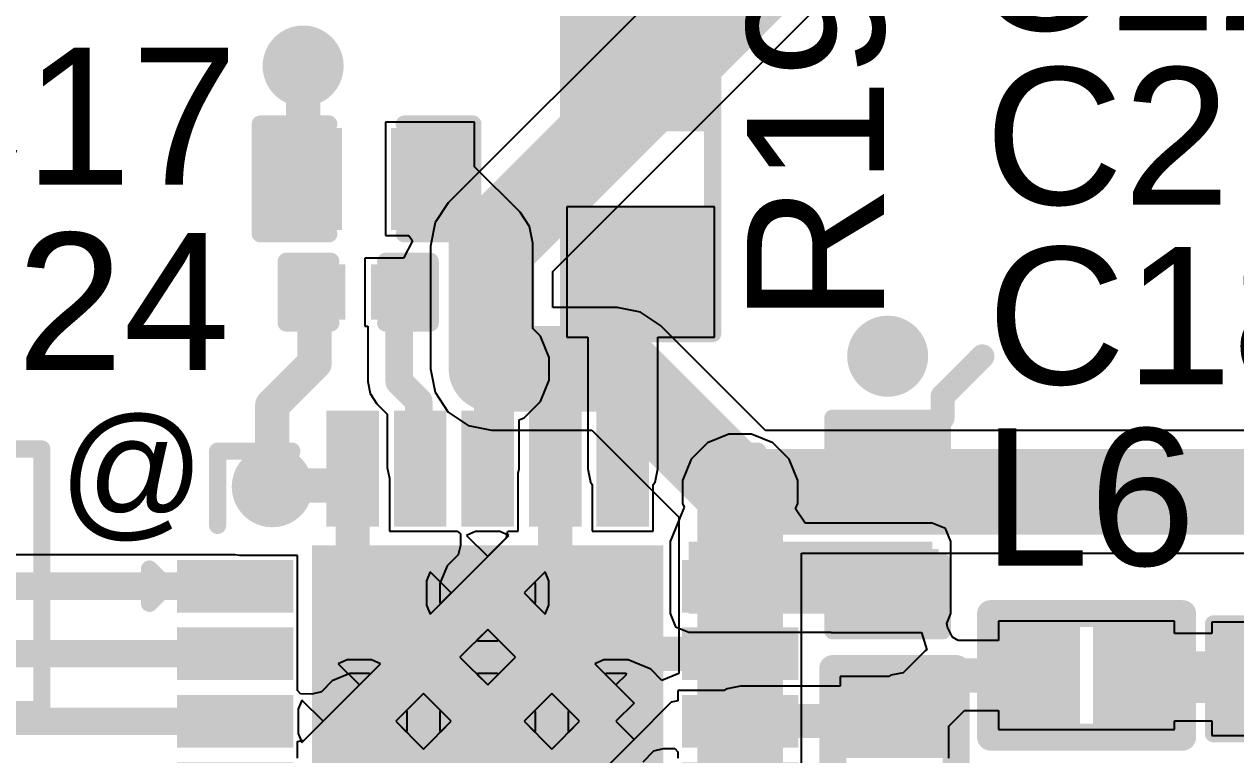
# Model space of a CAD drawing. Header units: millimetres. Extents: x -4.8 to 36.7, y -5.2 to 57.6.
# Drawn here: x 19.31 to 28.28, y 44.8 to 50.21 of the extents above; entities that cross this region are included whole.
import ezdxf

# ---------------------------------------------------------------- set-up
doc = ezdxf.new("R2010")
doc.units = ezdxf.units.MM
for name, color, linetype in [('BottomLayer', 5, 'Continuous'), ('BottomSolder', 6, 'Continuous'), ('PadHoleLayer', 156, 'Continuous'), ('TopLayer', 1, 'Continuous'), ('TopOverlay', 2, 'Continuous'), ('TopPaste', 8, 'Continuous'), ('TopSolder', 216, 'Continuous'), ('ViaHoleLayer', 16, 'Continuous')]:
    doc.layers.add(name, color=color, linetype=linetype)
doc.styles.add('Arial', font='', dxfattribs={"height": 0.2})
doc.styles.get('Arial').set_extended_font_data('Arial')

# ---------------------------------------------------------------- blocks, each defined once
blk = doc.blocks.new('20_QFN__4_4__EP_V___9')
at = {"layer": 'BottomLayer'}
h = blk.add_hatch(color=5, dxfattribs=at)
edge = h.paths.add_edge_path()
edge.add_arc((0, 0.95), 0.2, 0, 360)
h = blk.add_hatch(color=5, dxfattribs=at)
edge = h.paths.add_edge_path()
edge.add_arc((-0.95, 0), 0.2, 0, 360)
h = blk.add_hatch(color=5, dxfattribs=at)
edge = h.paths.add_edge_path()
edge.add_arc((0, 0), 0.2, 0, 360)
h = blk.add_hatch(color=5, dxfattribs=at)
edge = h.paths.add_edge_path()
edge.add_arc((0.95, 0), 0.2, 0, 360)
h = blk.add_hatch(color=5, dxfattribs=at)
edge = h.paths.add_edge_path()
edge.add_arc((0, -0.95), 0.2, 0, 360)
at = {"layer": 'BottomSolder'}
h = blk.add_hatch(color=6, dxfattribs=at)
edge = h.paths.add_edge_path()
edge.add_arc((0, 0.95), 0.3016, 0, 360)
h = blk.add_hatch(color=6, dxfattribs=at)
edge = h.paths.add_edge_path()
edge.add_arc((-0.95, 0), 0.3016, 0, 360)
h = blk.add_hatch(color=6, dxfattribs=at)
edge = h.paths.add_edge_path()
edge.add_arc((0, 0), 0.3016, 0, 360)
h = blk.add_hatch(color=6, dxfattribs=at)
edge = h.paths.add_edge_path()
edge.add_arc((0.95, 0), 0.3016, 0, 360)
h = blk.add_hatch(color=6, dxfattribs=at)
edge = h.paths.add_edge_path()
edge.add_arc((0, -0.95), 0.3016, 0, 360)
at = {"layer": 'PadHoleLayer'}
h = blk.add_hatch(color=156, dxfattribs=at)
edge = h.paths.add_edge_path()
edge.add_arc((0, 0.95), 0.1, 0, 360)
h = blk.add_hatch(color=156, dxfattribs=at)
edge = h.paths.add_edge_path()
edge.add_arc((-0.95, 0), 0.1, 0, 360)
h = blk.add_hatch(color=156, dxfattribs=at)
edge = h.paths.add_edge_path()
edge.add_arc((0, 0), 0.1, 0, 360)
h = blk.add_hatch(color=156, dxfattribs=at)
edge = h.paths.add_edge_path()
edge.add_arc((0.95, 0), 0.1, 0, 360)
h = blk.add_hatch(color=156, dxfattribs=at)
edge = h.paths.add_edge_path()
edge.add_arc((0, -0.95), 0.1, 0, 360)
at = {"layer": 'TopLayer'}
for points in [[(-1.125, 1.51), (-1.125, 2.23), (-0.875, 2.23), (-0.875, 1.51)], [(-0.625, 1.51), (-0.625, 2.23), (-0.375, 2.23), (-0.375, 1.51)], [(-0.125, 1.51), (-0.125, 2.23), (0.125, 2.23), (0.125, 1.51)], [(0.375, 1.51), (0.375, 2.23), (0.625, 2.23), (0.625, 1.51)], [(0.875, 1.51), (0.875, 2.23), (1.125, 2.23), (1.125, 1.51)], [(-1.2, 1.2), (1.2, 1.2), (1.2, -1.2), (-1.2, -1.2)], [(-2.23, 1.125), (-1.51, 1.125), (-1.51, 0.875), (-2.23, 0.875)], [(1.51, 1.125), (2.23, 1.125), (2.23, 0.875), (1.51, 0.875)], [(-2.23, 0.625), (-1.51, 0.625), (-1.51, 0.375), (-2.23, 0.375)], [(1.51, 0.625), (2.23, 0.625), (2.23, 0.375), (1.51, 0.375)], [(-2.23, 0.125), (-1.51, 0.125), (-1.51, -0.125), (-2.23, -0.125)], [(1.51, 0.125), (2.23, 0.125), (2.23, -0.125), (1.51, -0.125)], [(-2.23, -0.375), (-1.51, -0.375), (-1.51, -0.625), (-2.23, -0.625)], [(1.51, -0.375), (2.23, -0.375), (2.23, -0.625), (1.51, -0.625)], [(-2.23, -0.875), (-1.51, -0.875), (-1.51, -1.125), (-2.23, -1.125)], [(1.51, -0.875), (2.23, -0.875), (2.23, -1.125), (1.51, -1.125)], [(-1.125, -2.23), (-1.125, -1.51), (-0.875, -1.51), (-0.875, -2.23)], [(-0.625, -2.23), (-0.625, -1.51), (-0.375, -1.51), (-0.375, -2.23)], [(-0.125, -2.23), (-0.125, -1.51), (0.125, -1.51), (0.125, -2.23)], [(0.375, -2.23), (0.375, -1.51), (0.625, -1.51), (0.625, -2.23)], [(0.875, -2.23), (0.875, -1.51), (1.125, -1.51), (1.125, -2.23)]]:
    blk.add_hatch(color=1, dxfattribs=at).paths.add_polyline_path(points)
at = {"layer": 'TopPaste'}
for points in [[(-1.125, 1.51), (-1.125, 2.23), (-0.875, 2.23), (-0.875, 1.51)], [(-0.625, 1.51), (-0.625, 2.23), (-0.375, 2.23), (-0.375, 1.51)], [(-0.125, 1.51), (-0.125, 2.23), (0.125, 2.23), (0.125, 1.51)], [(0.375, 1.51), (0.375, 2.23), (0.625, 2.23), (0.625, 1.51)], [(0.875, 1.51), (0.875, 2.23), (1.125, 2.23), (1.125, 1.51)], [(-2.23, 1.125), (-1.51, 1.125), (-1.51, 0.875), (-2.23, 0.875)], [(1.51, 1.125), (2.23, 1.125), (2.23, 0.875), (1.51, 0.875)], [(-2.23, 0.625), (-1.51, 0.625), (-1.51, 0.375), (-2.23, 0.375)], [(1.51, 0.625), (2.23, 0.625), (2.23, 0.375), (1.51, 0.375)], [(-2.23, 0.125), (-1.51, 0.125), (-1.51, -0.125), (-2.23, -0.125)], [(1.51, 0.125), (2.23, 0.125), (2.23, -0.125), (1.51, -0.125)], [(-2.23, -0.375), (-1.51, -0.375), (-1.51, -0.625), (-2.23, -0.625)], [(1.51, -0.375), (2.23, -0.375), (2.23, -0.625), (1.51, -0.625)], [(-2.23, -0.875), (-1.51, -0.875), (-1.51, -1.125), (-2.23, -1.125)], [(1.51, -0.875), (2.23, -0.875), (2.23, -1.125), (1.51, -1.125)], [(-1.125, -2.23), (-1.125, -1.51), (-0.875, -1.51), (-0.875, -2.23)], [(-0.625, -2.23), (-0.625, -1.51), (-0.375, -1.51), (-0.375, -2.23)], [(-0.125, -2.23), (-0.125, -1.51), (0.125, -1.51), (0.125, -2.23)], [(0.375, -2.23), (0.375, -1.51), (0.625, -1.51), (0.625, -2.23)], [(0.875, -2.23), (0.875, -1.51), (1.125, -1.51), (1.125, -2.23)]]:
    blk.add_hatch(color=8, dxfattribs=at).paths.add_polyline_path(points)
at = {"layer": 'TopSolder'}
for points in [[(-1.195, 1.44), (-1.195, 2.3), (-0.805, 2.3), (-0.805, 1.44)], [(-0.695, 1.44), (-0.695, 2.3), (-0.305, 2.3), (-0.305, 1.44)], [(-0.195, 1.44), (-0.195, 2.3), (0.195, 2.3), (0.195, 1.44)], [(0.305, 1.44), (0.305, 2.3), (0.695, 2.3), (0.695, 1.44)], [(0.805, 1.44), (0.805, 2.3), (1.195, 2.3), (1.195, 1.44)], [(-1.3016, 1.3016), (1.3016, 1.3016), (1.3016, -1.3016), (-1.3016, -1.3016)], [(-2.3, 1.195), (-1.44, 1.195), (-1.44, 0.805), (-2.3, 0.805)], [(1.44, 1.195), (2.3, 1.195), (2.3, 0.805), (1.44, 0.805)], [(-2.3, 0.695), (-1.44, 0.695), (-1.44, 0.305), (-2.3, 0.305)], [(1.44, 0.695), (2.3, 0.695), (2.3, 0.305), (1.44, 0.305)], [(-2.3, 0.195), (-1.44, 0.195), (-1.44, -0.195), (-2.3, -0.195)], [(1.44, 0.195), (2.3, 0.195), (2.3, -0.195), (1.44, -0.195)], [(-2.3, -0.305), (-1.44, -0.305), (-1.44, -0.695), (-2.3, -0.695)], [(1.44, -0.305), (2.3, -0.305), (2.3, -0.695), (1.44, -0.695)], [(-2.3, -0.805), (-1.44, -0.805), (-1.44, -1.195), (-2.3, -1.195)], [(1.44, -0.805), (2.3, -0.805), (2.3, -1.195), (1.44, -1.195)], [(-1.195, -2.3), (-1.195, -1.44), (-0.805, -1.44), (-0.805, -2.3)], [(-0.695, -2.3), (-0.695, -1.44), (-0.305, -1.44), (-0.305, -2.3)], [(-0.195, -2.3), (-0.195, -1.44), (0.195, -1.44), (0.195, -2.3)], [(0.305, -2.3), (0.305, -1.44), (0.695, -1.44), (0.695, -2.3)], [(0.805, -2.3), (0.805, -1.44), (1.195, -1.44), (1.195, -2.3)]]:
    blk.add_hatch(color=216, dxfattribs=at).paths.add_polyline_path(points)
h = blk.add_hatch(color=216, dxfattribs=at)
edge = h.paths.add_edge_path()
edge.add_arc((0, 0.95), 0.1016, 0, 360)
h = blk.add_hatch(color=216, dxfattribs=at)
edge = h.paths.add_edge_path()
edge.add_arc((-0.95, 0), 0.1016, 0, 360)
h = blk.add_hatch(color=216, dxfattribs=at)
edge = h.paths.add_edge_path()
edge.add_arc((0, 0), 0.1016, 0, 360)
h = blk.add_hatch(color=216, dxfattribs=at)
edge = h.paths.add_edge_path()
edge.add_arc((0.95, 0), 0.1016, 0, 360)
h = blk.add_hatch(color=216, dxfattribs=at)
edge = h.paths.add_edge_path()
edge.add_arc((0, -0.95), 0.1016, 0, 360)
at = {"layer": 'TopOverlay', "const_width": 0.127}
for points in [[(-2, 1.45), (-2, 2)], [(-2, 2), (-1.45, 2)], [(1.45, 2), (2, 2)], [(2, 1.45), (2, 2)], [(-2.505, 1.127), (-2.378, 1)], [(-2.505, 0.873), (-2.505, 1.127)], [(-2.505, 0.873), (-2.378, 1)], [(-2, -2), (-2, -1.45)], [(2, -2), (2, -1.45)], [(-2, -2), (-1.45, -2)], [(1.45, -2), (2, -2)]]:
    blk.add_lwpolyline(points, dxfattribs=at)
at = {"layer": 'TopOverlay', "const_width": 0.0635}
for points in [[(-2.0318, 2, 1), (-1.9683, 2, 1)], [(-2.0318, 2, 1), (-1.9683, 2, 1)], [(-1.4817, 2, 1), (-1.4182, 2, 1)], [(1.4182, 2, 1), (1.4817, 2, 1)], [(1.9683, 2, 1), (2.0318, 2, 1)], [(1.9683, 2, 1), (2.0318, 2, 1)], [(-2.0318, 1.45, 1), (-1.9683, 1.45, 1)], [(1.9683, 1.45, 1), (2.0318, 1.45, 1)], [(-2.5367, 1.127, 1), (-2.4732, 1.127, 1)], [(-2.5367, 1.127, 1), (-2.4732, 1.127, 1)], [(-2.4097, 1, 1), (-2.3462, 1, 1)], [(-2.4097, 1, 1), (-2.3462, 1, 1)], [(-2.5367, 0.873, 1), (-2.4732, 0.873, 1)], [(-2.5367, 0.873, 1), (-2.4732, 0.873, 1)], [(-2.0318, -1.45, 1), (-1.9683, -1.45, 1)], [(1.9683, -1.45, 1), (2.0318, -1.45, 1)], [(-2.0318, -2, 1), (-1.9683, -2, 1)], [(-2.0318, -2, 1), (-1.9683, -2, 1)], [(-1.4817, -2, 1), (-1.4182, -2, 1)], [(1.4182, -2, 1), (1.4817, -2, 1)], [(1.9683, -2, 1), (2.0318, -2, 1)], [(1.9683, -2, 1), (2.0318, -2, 1)]]:
    blk.add_lwpolyline(points, format="xyb", close=True, dxfattribs=at)
blk = doc.blocks.new('R___0603_17')
at = {"layer": 'TopLayer'}
for points in [[(-0.381, 0.4445), (-0.381, -0.4445), (-1.143, -0.4445), (-1.143, 0.4445)], [(1.143, 0.4445), (1.143, -0.4445), (0.381, -0.4445), (0.381, 0.4445)]]:
    blk.add_hatch(color=1, dxfattribs=at).paths.add_polyline_path(points)
at = {"layer": 'TopPaste'}
for points in [[(-0.381, 0.4445), (-0.381, -0.4445), (-1.143, -0.4445), (-1.143, 0.4445)], [(1.143, 0.4445), (1.143, -0.4445), (0.381, -0.4445), (0.381, 0.4445)]]:
    blk.add_hatch(color=8, dxfattribs=at).paths.add_polyline_path(points)
at = {"layer": 'TopSolder'}
for points in [[(-0.2794, 0.5461), (-0.2794, -0.5461), (-1.2446, -0.5461), (-1.2446, 0.5461)], [(1.2446, 0.5461), (1.2446, -0.5461), (0.2794, -0.5461), (0.2794, 0.5461)]]:
    blk.add_hatch(color=216, dxfattribs=at).paths.add_polyline_path(points)
at = {"layer": 'TopOverlay', "const_width": 0.127}
for points in [[(-1.2192, -0.5334), (-1.2192, 0.5334)], [(1.2192, 0.5334), (-1.2192, 0.5334)], [(1.2192, -0.5334), (1.2192, 0.5334)], [(1.2192, -0.5334), (-1.2192, -0.5334)]]:
    blk.add_lwpolyline(points, dxfattribs=at)
at = {"layer": 'TopOverlay', "const_width": 0.0635}
for points in [[(-1.25095, 0.5334, 1), (-1.18745, 0.5334, 1)], [(-1.25095, 0.5334, 1), (-1.18745, 0.5334, 1)], [(1.18745, 0.5334, 1), (1.25095, 0.5334, 1)], [(1.18745, 0.5334, 1), (1.25095, 0.5334, 1)], [(-1.25095, -0.5334, 1), (-1.18745, -0.5334, 1)], [(-1.25095, -0.5334, 1), (-1.18745, -0.5334, 1)], [(1.18745, -0.5334, 1), (1.25095, -0.5334, 1)], [(1.18745, -0.5334, 1), (1.25095, -0.5334, 1)]]:
    blk.add_lwpolyline(points, format="xyb", close=True, dxfattribs=at)
blk = doc.blocks.new('IND_0402_24')
at = {"layer": 'TopLayer'}
for points in [[(-0.55, 0.3), (-0.15, 0.3), (-0.15, -0.3), (-0.55, -0.3)], [(0.15, 0.3), (0.55, 0.3), (0.55, -0.3), (0.15, -0.3)]]:
    blk.add_hatch(color=1, dxfattribs=at).paths.add_polyline_path(points)
at = {"layer": 'TopPaste'}
for points in [[(-0.55, 0.3), (-0.15, 0.3), (-0.15, -0.3), (-0.55, -0.3)], [(0.15, 0.3), (0.55, 0.3), (0.55, -0.3), (0.15, -0.3)]]:
    blk.add_hatch(color=8, dxfattribs=at).paths.add_polyline_path(points)
at = {"layer": 'TopSolder'}
for points in [[(-0.6516, 0.4016), (-0.0484, 0.4016), (-0.0484, -0.4016), (-0.6516, -0.4016)], [(0.0484, 0.4016), (0.6516, 0.4016), (0.6516, -0.4016), (0.0484, -0.4016)]]:
    blk.add_hatch(color=216, dxfattribs=at).paths.add_polyline_path(points)
at = {"layer": 'TopOverlay', "const_width": 0.2}
for points in [[(-0.7112, 0.4572), (-0.3048, 0.4572)], [(-0.7112, -0.4572), (-0.7112, 0.4572)], [(-0.3048, 0.4572), (0.7112, 0.4572)], [(0.7112, -0.4572), (0.7112, 0.4572)], [(-0.7112, -0.4572), (-0.3048, -0.4572)], [(-0.3048, -0.4572), (0.7112, -0.4572)]]:
    blk.add_lwpolyline(points, dxfattribs=at)
at = {"layer": 'TopOverlay', "const_width": 0.1}
for points in [[(-0.7612, 0.4572, 1), (-0.6612, 0.4572, 1)], [(-0.7612, 0.4572, 1), (-0.6612, 0.4572, 1)], [(-0.3548, 0.4572, 1), (-0.2548, 0.4572, 1)], [(-0.3548, 0.4572, 1), (-0.2548, 0.4572, 1)], [(0.6612, 0.4572, 1), (0.7612, 0.4572, 1)], [(0.6612, 0.4572, 1), (0.7612, 0.4572, 1)], [(-0.7612, -0.4572, 1), (-0.6612, -0.4572, 1)], [(-0.7612, -0.4572, 1), (-0.6612, -0.4572, 1)], [(-0.3548, -0.4572, 1), (-0.2548, -0.4572, 1)], [(-0.3548, -0.4572, 1), (-0.2548, -0.4572, 1)], [(0.6612, -0.4572, 1), (0.7612, -0.4572, 1)], [(0.6612, -0.4572, 1), (0.7612, -0.4572, 1)]]:
    blk.add_lwpolyline(points, format="xyb", close=True, dxfattribs=at)
blk = doc.blocks.new('IND_0402_25')
at = {"layer": 'TopLayer'}
for points in [[(-0.55, 0.3), (-0.15, 0.3), (-0.15, -0.3), (-0.55, -0.3)], [(0.15, 0.3), (0.55, 0.3), (0.55, -0.3), (0.15, -0.3)]]:
    blk.add_hatch(color=1, dxfattribs=at).paths.add_polyline_path(points)
at = {"layer": 'TopPaste'}
for points in [[(-0.55, 0.3), (-0.15, 0.3), (-0.15, -0.3), (-0.55, -0.3)], [(0.15, 0.3), (0.55, 0.3), (0.55, -0.3), (0.15, -0.3)]]:
    blk.add_hatch(color=8, dxfattribs=at).paths.add_polyline_path(points)
at = {"layer": 'TopSolder'}
for points in [[(-0.6516, 0.4016), (-0.0484, 0.4016), (-0.0484, -0.4016), (-0.6516, -0.4016)], [(0.0484, 0.4016), (0.6516, 0.4016), (0.6516, -0.4016), (0.0484, -0.4016)]]:
    blk.add_hatch(color=216, dxfattribs=at).paths.add_polyline_path(points)
at = {"layer": 'TopOverlay', "const_width": 0.2}
for points in [[(-0.3048, 0.4572), (-0.7112, 0.4572)], [(-0.7112, -0.4572), (-0.7112, 0.4572)], [(0.7112, 0.4572), (-0.3048, 0.4572)], [(0.7112, -0.4572), (0.7112, 0.4572)], [(-0.3048, -0.4572), (-0.7112, -0.4572)], [(0.7112, -0.4572), (-0.3048, -0.4572)]]:
    blk.add_lwpolyline(points, dxfattribs=at)
at = {"layer": 'TopOverlay', "const_width": 0.1}
for points in [[(-0.7612, 0.4572, 1), (-0.6612, 0.4572, 1)], [(-0.7612, 0.4572, 1), (-0.6612, 0.4572, 1)], [(-0.3548, 0.4572, 1), (-0.2548, 0.4572, 1)], [(-0.3548, 0.4572, 1), (-0.2548, 0.4572, 1)], [(0.6612, 0.4572, 1), (0.7612, 0.4572, 1)], [(0.6612, 0.4572, 1), (0.7612, 0.4572, 1)], [(-0.7612, -0.4572, 1), (-0.6612, -0.4572, 1)], [(-0.7612, -0.4572, 1), (-0.6612, -0.4572, 1)], [(-0.3548, -0.4572, 1), (-0.2548, -0.4572, 1)], [(-0.3548, -0.4572, 1), (-0.2548, -0.4572, 1)], [(0.6612, -0.4572, 1), (0.7612, -0.4572, 1)], [(0.6612, -0.4572, 1), (0.7612, -0.4572, 1)]]:
    blk.add_lwpolyline(points, format="xyb", close=True, dxfattribs=at)
blk = doc.blocks.new('CAP_0201_34')
at = {"layer": 'TopLayer'}
for points in [[(-0.45, 0.15), (-0.15, 0.15), (-0.15, -0.15), (-0.45, -0.15)], [(0.15, 0.15), (0.45, 0.15), (0.45, -0.15), (0.15, -0.15)]]:
    blk.add_hatch(color=1, dxfattribs=at).paths.add_polyline_path(points)
at = {"layer": 'TopPaste'}
for points in [[(-0.45, 0.15), (-0.15, 0.15), (-0.15, -0.15), (-0.45, -0.15)], [(0.15, 0.15), (0.45, 0.15), (0.45, -0.15), (0.15, -0.15)]]:
    blk.add_hatch(color=8, dxfattribs=at).paths.add_polyline_path(points)
at = {"layer": 'TopSolder'}
for points in [[(-0.505, 0.205), (-0.095, 0.205), (-0.095, -0.205), (-0.505, -0.205)], [(0.095, 0.205), (0.505, 0.205), (0.505, -0.205), (0.095, -0.205)]]:
    blk.add_hatch(color=216, dxfattribs=at).paths.add_polyline_path(points)
at = {"layer": 'TopOverlay', "const_width": 0.127}
for points in [[(-0.5334, -0.2286), (-0.5334, 0.2286)], [(-0.5334, 0.2286), (-0.2032, 0.2286)], [(0.2032, 0.2286), (0.5334, 0.2286)], [(0.5334, -0.2286), (0.5334, 0.2286)], [(-0.5334, -0.2286), (-0.2032, -0.2286)], [(0.2032, -0.2286), (0.5334, -0.2286)]]:
    blk.add_lwpolyline(points, dxfattribs=at)
at = {"layer": 'TopOverlay', "const_width": 0.0635}
for points in [[(-0.5651, 0.2286, 1), (-0.5016, 0.2286, 1)], [(-0.5651, 0.2286, 1), (-0.5016, 0.2286, 1)], [(-0.2349, 0.2286, 1), (-0.1714, 0.2286, 1)], [(0.1714, 0.2286, 1), (0.2349, 0.2286, 1)], [(0.5016, 0.2286, 1), (0.5651, 0.2286, 1)], [(0.5016, 0.2286, 1), (0.5651, 0.2286, 1)], [(-0.5651, -0.2286, 1), (-0.5016, -0.2286, 1)], [(-0.5651, -0.2286, 1), (-0.5016, -0.2286, 1)], [(-0.2349, -0.2286, 1), (-0.1714, -0.2286, 1)], [(0.1714, -0.2286, 1), (0.2349, -0.2286, 1)], [(0.5016, -0.2286, 1), (0.5651, -0.2286, 1)], [(0.5016, -0.2286, 1), (0.5651, -0.2286, 1)]]:
    blk.add_lwpolyline(points, format="xyb", close=True, dxfattribs=at)
blk = doc.blocks.new('C___0402_37')
at = {"layer": 'TopLayer'}
for points in [[(-0.6985, -0.3175), (-0.6985, 0.3175), (-0.2413, 0.3175), (-0.2413, -0.3175)], [(0.2413, -0.3175), (0.2413, 0.3175), (0.6985, 0.3175), (0.6985, -0.3175)]]:
    blk.add_hatch(color=1, dxfattribs=at).paths.add_polyline_path(points)
at = {"layer": 'TopPaste'}
for points in [[(-0.6985, -0.3175), (-0.6985, 0.3175), (-0.2413, 0.3175), (-0.2413, -0.3175)], [(0.2413, -0.3175), (0.2413, 0.3175), (0.6985, 0.3175), (0.6985, -0.3175)]]:
    blk.add_hatch(color=8, dxfattribs=at).paths.add_polyline_path(points)
at = {"layer": 'TopSolder'}
for points in [[(-0.7585, -0.3775), (-0.7585, 0.3775), (-0.1813, 0.3775), (-0.1813, -0.3775)], [(0.1813, -0.3775), (0.1813, 0.3775), (0.7585, 0.3775), (0.7585, -0.3775)]]:
    blk.add_hatch(color=216, dxfattribs=at).paths.add_polyline_path(points)
at = {"layer": 'TopOverlay', "const_width": 0.127}
for points in [[(-0.7874, -0.4064), (-0.7874, 0.4064)], [(-0.7874, 0.4064), (-0.2794, 0.4064)], [(0.2794, 0.4064), (0.7874, 0.4064)], [(0.7874, -0.4064), (0.7874, 0.4064)], [(-0.7874, -0.4064), (-0.2794, -0.4064)], [(0.2794, -0.4064), (0.7874, -0.4064)]]:
    blk.add_lwpolyline(points, dxfattribs=at)
at = {"layer": 'TopOverlay', "const_width": 0.0635}
for points in [[(-0.8191, 0.4064, 1), (-0.7556, 0.4064, 1)], [(-0.8191, 0.4064, 1), (-0.7556, 0.4064, 1)], [(-0.3111, 0.4064, 1), (-0.2477, 0.4064, 1)], [(0.2477, 0.4064, 1), (0.3111, 0.4064, 1)], [(0.7556, 0.4064, 1), (0.8191, 0.4064, 1)], [(0.7556, 0.4064, 1), (0.8191, 0.4064, 1)], [(-0.8191, -0.4064, 1), (-0.7556, -0.4064, 1)], [(-0.8191, -0.4064, 1), (-0.7556, -0.4064, 1)], [(-0.3111, -0.4064, 1), (-0.2477, -0.4064, 1)], [(0.2477, -0.4064, 1), (0.3111, -0.4064, 1)], [(0.7556, -0.4064, 1), (0.8191, -0.4064, 1)], [(0.7556, -0.4064, 1), (0.8191, -0.4064, 1)]]:
    blk.add_lwpolyline(points, format="xyb", close=True, dxfattribs=at)
blk = doc.blocks.new('C___0402_40')
at = {"layer": 'TopLayer'}
for points in [[(-0.6985, -0.3175), (-0.6985, 0.3175), (-0.2413, 0.3175), (-0.2413, -0.3175)], [(0.2413, -0.3175), (0.2413, 0.3175), (0.6985, 0.3175), (0.6985, -0.3175)]]:
    blk.add_hatch(color=1, dxfattribs=at).paths.add_polyline_path(points)
at = {"layer": 'TopPaste'}
for points in [[(-0.6985, -0.3175), (-0.6985, 0.3175), (-0.2413, 0.3175), (-0.2413, -0.3175)], [(0.2413, -0.3175), (0.2413, 0.3175), (0.6985, 0.3175), (0.6985, -0.3175)]]:
    blk.add_hatch(color=8, dxfattribs=at).paths.add_polyline_path(points)
at = {"layer": 'TopSolder'}
for points in [[(-0.7585, -0.3775), (-0.7585, 0.3775), (-0.1813, 0.3775), (-0.1813, -0.3775)], [(0.1813, -0.3775), (0.1813, 0.3775), (0.7585, 0.3775), (0.7585, -0.3775)]]:
    blk.add_hatch(color=216, dxfattribs=at).paths.add_polyline_path(points)
at = {"layer": 'TopOverlay', "const_width": 0.127}
for points in [[(-0.7874, -0.4064), (-0.7874, 0.4064)], [(-0.2794, 0.4064), (-0.7874, 0.4064)], [(0.7874, 0.4064), (0.2794, 0.4064)], [(0.7874, -0.4064), (0.7874, 0.4064)], [(-0.2794, -0.4064), (-0.7874, -0.4064)], [(0.7874, -0.4064), (0.2794, -0.4064)]]:
    blk.add_lwpolyline(points, dxfattribs=at)
at = {"layer": 'TopOverlay', "const_width": 0.0635}
for points in [[(-0.8191, 0.4064, 1), (-0.7556, 0.4064, 1)], [(-0.8191, 0.4064, 1), (-0.7556, 0.4064, 1)], [(-0.3111, 0.4064, 1), (-0.2477, 0.4064, 1)], [(0.2477, 0.4064, 1), (0.3111, 0.4064, 1)], [(0.7556, 0.4064, 1), (0.8191, 0.4064, 1)], [(0.7556, 0.4064, 1), (0.8191, 0.4064, 1)], [(-0.8191, -0.4064, 1), (-0.7556, -0.4064, 1)], [(-0.8191, -0.4064, 1), (-0.7556, -0.4064, 1)], [(-0.3111, -0.4064, 1), (-0.2477, -0.4064, 1)], [(0.2477, -0.4064, 1), (0.3111, -0.4064, 1)], [(0.7556, -0.4064, 1), (0.8191, -0.4064, 1)], [(0.7556, -0.4064, 1), (0.8191, -0.4064, 1)]]:
    blk.add_lwpolyline(points, format="xyb", close=True, dxfattribs=at)
blk = doc.blocks.new('C___0402_41')
at = {"layer": 'TopLayer'}
for points in [[(-0.6985, -0.3175), (-0.6985, 0.3175), (-0.2413, 0.3175), (-0.2413, -0.3175)], [(0.2413, -0.3175), (0.2413, 0.3175), (0.6985, 0.3175), (0.6985, -0.3175)]]:
    blk.add_hatch(color=1, dxfattribs=at).paths.add_polyline_path(points)
at = {"layer": 'TopPaste'}
for points in [[(-0.6985, -0.3175), (-0.6985, 0.3175), (-0.2413, 0.3175), (-0.2413, -0.3175)], [(0.2413, -0.3175), (0.2413, 0.3175), (0.6985, 0.3175), (0.6985, -0.3175)]]:
    blk.add_hatch(color=8, dxfattribs=at).paths.add_polyline_path(points)
at = {"layer": 'TopSolder'}
for points in [[(-0.7585, -0.3775), (-0.7585, 0.3775), (-0.1813, 0.3775), (-0.1813, -0.3775)], [(0.1813, -0.3775), (0.1813, 0.3775), (0.7585, 0.3775), (0.7585, -0.3775)]]:
    blk.add_hatch(color=216, dxfattribs=at).paths.add_polyline_path(points)
at = {"layer": 'TopOverlay', "const_width": 0.127}
for points in [[(-0.7874, -0.4064), (-0.7874, 0.4064)], [(-0.7874, 0.4064), (-0.2794, 0.4064)], [(0.2794, 0.4064), (0.7874, 0.4064)], [(0.7874, -0.4064), (0.7874, 0.4064)], [(-0.7874, -0.4064), (-0.2794, -0.4064)], [(0.2794, -0.4064), (0.7874, -0.4064)]]:
    blk.add_lwpolyline(points, dxfattribs=at)
at = {"layer": 'TopOverlay', "const_width": 0.0635}
for points in [[(-0.8191, 0.4064, 1), (-0.7556, 0.4064, 1)], [(-0.8191, 0.4064, 1), (-0.7556, 0.4064, 1)], [(-0.3111, 0.4064, 1), (-0.2477, 0.4064, 1)], [(0.2477, 0.4064, 1), (0.3111, 0.4064, 1)], [(0.7556, 0.4064, 1), (0.8191, 0.4064, 1)], [(0.7556, 0.4064, 1), (0.8191, 0.4064, 1)], [(-0.8191, -0.4064, 1), (-0.7556, -0.4064, 1)], [(-0.8191, -0.4064, 1), (-0.7556, -0.4064, 1)], [(-0.3111, -0.4064, 1), (-0.2477, -0.4064, 1)], [(0.2477, -0.4064, 1), (0.3111, -0.4064, 1)], [(0.7556, -0.4064, 1), (0.8191, -0.4064, 1)], [(0.7556, -0.4064, 1), (0.8191, -0.4064, 1)]]:
    blk.add_lwpolyline(points, format="xyb", close=True, dxfattribs=at)

msp = doc.modelspace()

# ---------------------------------------------------------------- hatches: boundary and pattern name
at = {"layer": 'BottomLayer'}
h = msp.add_hatch(color=5, dxfattribs=at)
edge = h.paths.add_edge_path()
edge.add_arc((21.3759, 49.9016), 0.3, 0, 360)
h = msp.add_hatch(color=5, dxfattribs=at)
edge = h.paths.add_edge_path()
edge.add_arc((25.7048, 47.7532), 0.3, 0, 360)
h = msp.add_hatch(color=5, dxfattribs=at)
edge = h.paths.add_edge_path()
edge.add_arc((22.7712, 47.6596), 0.3, 0, 360)
h = msp.add_hatch(color=5, dxfattribs=at)
edge = h.paths.add_edge_path()
edge.add_arc((21.1473, 46.7868), 0.3, 0, 360)
h = msp.add_hatch(color=5, dxfattribs=at)
edge = h.paths.add_edge_path()
edge.add_arc((24.6126, 46.7487), 0.3, 0, 360)
at = {"layer": 'TopLayer'}
h = msp.add_hatch(color=1, dxfattribs=at)
edge = h.paths.add_edge_path()
edge.add_arc((21.3759, 49.9016), 0.3, 0, 360)
h = msp.add_hatch(color=1, dxfattribs=at)
edge = h.paths.add_edge_path()
edge.add_arc((25.7048, 47.7532), 0.3, 0, 360)
h = msp.add_hatch(color=1, dxfattribs=at)
edge = h.paths.add_edge_path()
edge.add_arc((22.7712, 47.6596), 0.3, 0, 360)
h = msp.add_hatch(color=1, dxfattribs=at)
edge = h.paths.add_edge_path()
edge.add_arc((21.1473, 46.7868), 0.3, 0, 360)
h = msp.add_hatch(color=1, dxfattribs=at)
edge = h.paths.add_edge_path()
edge.add_arc((24.6126, 46.7487), 0.3, 0, 360)
msp.add_hatch(color=1, dxfattribs=at).paths.add_polyline_path([(24.2316, 45.847), (26.035, 45.847), (26.035, 46.3804), (24.2316, 46.3804)])
at = {"layer": 'ViaHoleLayer'}
h = msp.add_hatch(color=16, dxfattribs=at)
edge = h.paths.add_edge_path()
edge.add_arc((21.3759, 49.9016), 0.15, 0, 360)
h = msp.add_hatch(color=16, dxfattribs=at)
edge = h.paths.add_edge_path()
edge.add_arc((25.7048, 47.7532), 0.15, 0, 360)
h = msp.add_hatch(color=16, dxfattribs=at)
edge = h.paths.add_edge_path()
edge.add_arc((22.7712, 47.6596), 0.15, 0, 360)
h = msp.add_hatch(color=16, dxfattribs=at)
edge = h.paths.add_edge_path()
edge.add_arc((21.1473, 46.7868), 0.15, 0, 360)
h = msp.add_hatch(color=16, dxfattribs=at)
edge = h.paths.add_edge_path()
edge.add_arc((24.6126, 46.7487), 0.15, 0, 360)

# ---------------------------------------------------------------- linework, layer by layer
at = {"layer": 'BottomLayer'}
for p, q in [((24.6034, 51.0419), (22.4507, 48.8893)), ((23.2244, 48.3811), (25.3771, 50.5337)), ((22.4507, 48.8893), (22.3525, 48.7422)), ((22.3525, 48.7422), (22.318, 48.5688)), ((22.318, 48.5688), (22.318, 47.6596)), ((23.2244, 48.1128), (23.2244, 48.3811)), ((23.7017, 48.1128), (23.2244, 48.1128)), ((23.8752, 48.0783), (23.7017, 48.1128)), ((24.0222, 47.98), (23.8752, 48.0783)), ((24.8003, 47.2019), (24.0222, 47.98)), ((22.318, 47.6596), (22.3525, 47.4861)), ((22.3525, 47.4861), (22.4507, 47.3391)), ((22.4507, 47.3391), (22.5978, 47.2408)), ((22.5978, 47.2408), (22.7712, 47.2063)), ((22.7712, 47.2063), (23.514, 47.2063)), ((23.514, 47.2063), (24.1594, 46.561)), ((28.6624, 47.2019), (24.8003, 47.2019)), ((24.1594, 46.561), (24.1594, 45.4051)), ((22.6523, 46.4542), (22.5856, 46.4266)), ((22.5856, 46.4266), (22.7426, 46.2696)), ((22.8329, 46.4542), (22.6523, 46.4542)), ((22.7426, 46.2696), (22.8996, 46.4266)), ((22.8996, 46.4266), (22.8329, 46.4542)), ((25.0658, 43.4102), (25.0658, 46.2955)), ((25.0658, 46.2955), (28.4747, 46.2955)), ((22.3162, 46.1572), (22.2886, 46.0905)), ((22.4732, 46.0002), (22.3162, 46.1572)), ((23.169, 46.1572), (23.012, 46.0002)), ((23.1966, 46.0905), (23.169, 46.1572)), ((22.2886, 46.0905), (22.2886, 45.9099)), ((23.1966, 45.9099), (23.1966, 46.0905)), ((22.3162, 45.8432), (22.4732, 46.0002)), ((23.012, 46.0002), (23.169, 45.8432)), ((22.2886, 45.9099), (22.3162, 45.8432)), ((23.169, 45.8432), (23.1966, 45.9099)), ((22.7426, 45.7308), (22.5371, 45.5252)), ((22.9481, 45.5252), (22.7426, 45.7308)), ((21.7023, 45.5042), (21.6356, 45.4766)), ((21.8829, 45.5042), (21.7023, 45.5042)), ((21.9496, 45.4766), (21.8829, 45.5042)), ((22.5371, 45.5252), (22.5371, 45.5252)), ((22.5371, 45.5252), (22.7426, 45.3196)), ((22.7426, 45.3196), (22.9481, 45.5252)), ((22.9481, 45.5252), (22.9481, 45.5252)), ((23.6023, 45.5042), (23.5356, 45.4766)), ((23.7829, 45.5042), (23.6023, 45.5042)), ((23.9498, 45.4351), (23.7829, 45.5042)), ((21.6356, 45.4766), (21.7926, 45.3196)), ((21.7926, 45.3196), (21.9496, 45.4766)), ((23.5356, 45.4766), (23.8273, 45.1849)), ((24.0324, 45.3525), (23.9498, 45.4351)), ((24.1594, 45.4051), (24.0324, 45.3525)), ((22.2676, 45.2557), (22.062, 45.0502)), ((22.4732, 45.0502), (22.2676, 45.2557)), ((22.2676, 45.2557), (22.2676, 45.2557)), ((23.2176, 45.2557), (23.012, 45.0502)), ((23.4232, 45.0502), (23.2176, 45.2557)), ((23.2176, 45.2557), (23.2176, 45.2557)), ((21.3662, 45.2072), (21.3386, 45.1405)), ((21.3386, 45.1405), (21.3386, 44.9599)), ((21.5232, 45.0502), (21.3662, 45.2072)), ((23.8273, 45.1849), (23.6926, 45.0502)), ((21.3662, 44.8932), (21.5232, 45.0502)), ((22.062, 45.0502), (22.2676, 44.8447)), ((22.2676, 44.8447), (22.4732, 45.0502)), ((23.012, 45.0502), (23.2176, 44.8446)), ((23.2176, 44.8446), (23.4232, 45.0502)), ((23.6926, 45.0502), (23.8273, 44.9155)), ((21.3386, 44.9599), (21.3662, 44.8932)), ((23.8273, 44.9155), (23.5356, 44.6238)), ((22.2676, 44.8447), (22.2676, 44.8447)), ((23.2176, 44.8446), (23.2176, 44.8446))]:
    msp.add_line(p, q, dxfattribs=at)
at = {"layer": 'BottomLayer', "const_width": 0.635}
for points in [[(22.7712, 48.5688), (25.0566, 50.8542)], [(22.7712, 47.6596), (22.7712, 48.5688)], [(22.7712, 47.6596), (23.7017, 47.6596)], [(23.7017, 47.6596), (24.6126, 46.7487)], [(24.6126, 43.4102), (24.6126, 46.7487)], [(24.6126, 46.7487), (28.6624, 46.7487)]]:
    msp.add_lwpolyline(points, dxfattribs=at)
at = {"layer": 'BottomLayer', "const_width": 0.3175}
for points in [[(22.6125, 48.5688, 1), (22.93, 48.5688, 1)], [(22.6125, 48.5688, 1), (22.93, 48.5688, 1)], [(22.6125, 47.6596, 1), (22.93, 47.6596, 1)], [(22.6125, 47.6596, 1), (22.93, 47.6596, 1)], [(23.543, 47.6596, 1), (23.8605, 47.6596, 1)], [(23.543, 47.6596, 1), (23.8605, 47.6596, 1)], [(24.4538, 46.7487, 1), (24.7714, 46.7487, 1)], [(24.4538, 46.7487, 1), (24.7714, 46.7487, 1)], [(24.4538, 46.7487, 1), (24.7714, 46.7487, 1)]]:
    msp.add_lwpolyline(points, format="xyb", close=True, dxfattribs=at)
at = {"layer": 'TopLayer'}
for p, q in [((22.6459, 49.4849), (21.9855, 49.4849)), ((21.9855, 49.4849), (21.9855, 48.6467)), ((22.6459, 49.1553), (22.6459, 49.4849)), ((22.9825, 48.8187), (22.6459, 49.1553)), ((23.0527, 48.7137), (22.9825, 48.8187)), ((24.4215, 48.8602), (23.3293, 48.8602)), ((23.3293, 48.8602), (23.3293, 47.895)), ((24.4215, 47.895), (24.4215, 48.8602)), ((21.9855, 48.6467), (22.1587, 48.6467)), ((22.1587, 48.6467), (22.1866, 48.6062)), ((23.0773, 48.5898), (23.0527, 48.7137)), ((22.1866, 48.6062), (22.1198, 48.4792)), ((23.0773, 47.9573), (23.0773, 48.5898)), ((22.1198, 48.4792), (21.8324, 48.4792)), ((21.8324, 48.4792), (21.8324, 47.976)), ((21.8324, 47.976), (21.854, 47.976)), ((21.854, 47.976), (21.854, 47.5651)), ((23.1332, 47.9014), (23.0773, 47.9573)), ((23.1982, 47.7445), (23.1332, 47.9014)), ((23.3293, 47.895), (23.4836, 47.895)), ((23.4836, 47.895), (23.4836, 46.9202)), ((24.0016, 46.9202), (24.0016, 47.895)), ((24.0016, 47.895), (24.4215, 47.895)), ((23.1982, 47.5746), (23.1982, 47.7445)), ((21.854, 47.5651), (21.8718, 47.4759)), ((23.1332, 47.4177), (23.1982, 47.5746)), ((21.8718, 47.4759), (21.9223, 47.4002)), ((21.9223, 47.4002), (21.9994, 47.3232)), ((23.0131, 47.2976), (23.1332, 47.4177)), ((21.9994, 47.3232), (21.9994, 46.9303)), ((22.9757, 47.2821), (23.0131, 47.2976)), ((22.9757, 46.9202), (22.9757, 47.2821)), ((24.3707, 47.1107), (24.2506, 46.9906)), ((24.5277, 47.1757), (24.3707, 47.1107)), ((24.6975, 47.1757), (24.5277, 47.1757)), ((24.8545, 47.1107), (24.6975, 47.1757)), ((24.9746, 46.9906), (24.8545, 47.1107)), ((21.9994, 46.9303), (22.016, 46.8467)), ((24.2506, 46.9906), (24.1856, 46.8336)), ((25.0396, 46.8336), (24.9746, 46.9906)), ((22.016, 46.8467), (22.016, 46.4586)), ((22.9692, 46.8876), (22.9757, 46.9202)), ((22.9692, 46.4586), (22.9692, 46.8876)), ((23.4836, 46.9202), (23.5033, 46.8211)), ((23.9819, 46.8211), (24.0016, 46.9202)), ((23.5033, 46.8211), (23.516, 46.8021)), ((23.516, 46.8021), (23.516, 46.4586)), ((23.9692, 46.8021), (23.9819, 46.8211)), ((23.9692, 46.4586), (23.9692, 46.8021)), ((24.1856, 46.8336), (24.1856, 46.6638)), ((25.0396, 46.6638), (25.0396, 46.8336)), ((24.1856, 46.6638), (24.1974, 46.6352)), ((25.0229, 46.6235), (25.0396, 46.6638)), ((24.1974, 46.6352), (24.1344, 46.4776)), ((25.0935, 46.5179), (25.0229, 46.6235)), ((26.035, 46.5179), (25.0935, 46.5179)), ((26.1322, 46.4776), (26.035, 46.5179)), ((22.016, 46.4586), (22.4692, 46.4586)), ((22.4692, 46.4586), (22.4692, 46.4586)), ((22.4692, 46.4586), (22.516, 46.4586)), ((22.516, 46.4586), (22.5403, 46.437)), ((22.5403, 46.437), (22.5414, 46.3512)), ((22.6079, 46.1349), (22.8832, 46.4102)), ((22.8832, 46.4102), (22.8928, 46.4586)), ((22.8928, 46.4586), (22.9692, 46.4586)), ((23.516, 46.4586), (23.9692, 46.4586)), ((24.1344, 46.4776), (24.0941, 46.3804)), ((26.1725, 46.3804), (26.1322, 46.4776)), ((22.5414, 46.3512), (22.5236, 46.2818)), ((24.0941, 46.3804), (24.0941, 45.847)), ((26.1725, 45.847), (26.1725, 46.3804)), ((20.8726, 46.2833), (19.2025, 46.2833)), ((20.9052, 46.2768), (20.8726, 46.2833)), ((21.3342, 46.2768), (20.9052, 46.2768)), ((21.3342, 45.9038), (21.3342, 46.2768)), ((22.5236, 46.2818), (22.4425, 46.2007)), ((22.4425, 46.2007), (22.3886, 46.0706)), ((22.3928, 45.9198), (22.6079, 46.1349)), ((22.3886, 46.0706), (22.3886, 45.9298)), ((23.0924, 46.0806), (23.012, 46.0002)), ((23.0966, 46.0706), (23.0924, 46.0806)), ((23.0966, 45.9298), (23.0966, 46.0706)), ((23.012, 46.0002), (23.0924, 45.9198)), ((21.3342, 45.7768), (21.3342, 45.9038)), ((22.3886, 45.9298), (22.3928, 45.9198)), ((23.0924, 45.9198), (23.0966, 45.9298)), ((21.3342, 45.3236), (21.3342, 45.7768)), ((24.0941, 45.847), (24.1344, 45.7498)), ((26.1419, 45.7732), (26.1725, 45.847)), ((26.147, 45.7471), (26.1419, 45.7732)), ((27.0994, 45.7914), (26.5264, 45.7914)), ((26.5264, 45.7914), (26.5264, 45.6488)), ((27.1296, 45.7914), (27.0994, 45.7914)), ((27.2264, 45.7914), (27.1296, 45.7914)), ((27.2566, 45.7914), (27.2264, 45.7914)), ((27.8296, 45.7914), (27.2566, 45.7914)), ((27.8296, 45.7008), (27.8296, 45.7914)), ((28.7655, 45.7835), (28.1051, 45.7835)), ((28.1051, 45.7835), (28.1051, 45.7008)), ((22.7426, 45.7308), (22.6622, 45.6503)), ((22.823, 45.6503), (22.7426, 45.7308)), ((24.1344, 45.7498), (24.2316, 45.7095)), ((24.2316, 45.7095), (25.2857, 45.7095)), ((25.2857, 45.7095), (25.2857, 45.7073)), ((25.2857, 45.7073), (25.9554, 45.7073)), ((25.9554, 45.7073), (25.9939, 45.5803)), ((26.185, 45.6725), (26.147, 45.7471)), ((26.2267, 45.6488), (26.185, 45.6725)), ((28.1051, 45.7008), (27.8296, 45.7008)), ((22.6622, 45.6503), (22.6722, 45.6462)), ((22.6722, 45.6462), (22.813, 45.6462)), ((22.813, 45.6462), (22.823, 45.6503)), ((26.5264, 45.6488), (26.2267, 45.6488)), ((25.9829, 45.5729), (25.8195, 45.4096)), ((25.9939, 45.5803), (25.9829, 45.5729)), ((21.7222, 45.4042), (21.5921, 45.3503)), ((21.863, 45.4042), (21.7222, 45.4042)), ((21.873, 45.4), (21.863, 45.4042)), ((22.6722, 45.4042), (22.6622, 45.4)), ((22.813, 45.4042), (22.6722, 45.4042)), ((22.823, 45.4), (22.813, 45.4042)), ((23.6222, 45.4042), (23.6122, 45.4)), ((23.763, 45.4042), (23.6222, 45.4042)), ((23.773, 45.4), (23.763, 45.4042)), ((25.8195, 45.4096), (25.7295, 45.3917)), ((21.3342, 45.2768), (21.3342, 45.3236)), ((21.3342, 45.3236), (21.3342, 45.3236)), ((21.5921, 45.3503), (21.511, 45.2692)), ((21.6579, 45.1849), (21.873, 45.4)), ((22.6622, 45.4), (22.7426, 45.3196)), ((22.7426, 45.3196), (22.823, 45.4)), ((23.6122, 45.4), (23.6926, 45.3196)), ((23.6926, 45.3196), (23.773, 45.4)), ((25.7135, 45.381), (25.354, 45.381)), ((25.354, 45.381), (25.354, 45.3112)), ((25.7295, 45.3917), (25.7135, 45.381)), ((21.3558, 45.2525), (21.3342, 45.2768)), ((21.4415, 45.2514), (21.3558, 45.2525)), ((21.511, 45.2692), (21.4415, 45.2514)), ((24.4935, 45.2768), (24.151, 45.2768)), ((24.151, 45.2768), (24.151, 45.2004)), ((24.5155, 45.2915), (24.4935, 45.2768)), ((24.6146, 45.3112), (24.5155, 45.2915)), ((25.354, 45.3112), (24.6146, 45.3112)), ((21.3826, 44.9096), (21.6579, 45.1849)), ((24.1026, 45.1908), (23.8273, 44.9155)), ((24.151, 45.2004), (24.1026, 45.1908)), ((22.1425, 45.1306), (22.062, 45.0502)), ((22.062, 45.0502), (22.1425, 44.9698)), ((22.1466, 45.1206), (22.1425, 45.1306)), ((22.1466, 44.9798), (22.1466, 45.1206)), ((22.3928, 45.1306), (22.3886, 45.1206)), ((22.3886, 45.1206), (22.3886, 44.9798)), ((22.4732, 45.0502), (22.3928, 45.1306)), ((22.3928, 44.9698), (22.4732, 45.0502)), ((23.0924, 45.1306), (23.012, 45.0502)), ((23.012, 45.0502), (23.0924, 44.9698)), ((23.0966, 45.1206), (23.0924, 45.1306)), ((23.0966, 44.9798), (23.0966, 45.1206)), ((23.3428, 45.1306), (23.3386, 45.1206)), ((23.3386, 45.1206), (23.3386, 44.9798)), ((23.4232, 45.0502), (23.3428, 45.1306)), ((23.3428, 44.9698), (23.4232, 45.0502)), ((26.1572, 45.0148), (26.2733, 45.1308)), ((26.2733, 45.1308), (26.5264, 45.1308)), ((26.5264, 45.1308), (26.5264, 44.9882)), ((27.8296, 44.9882), (27.8296, 45.0534)), ((27.8296, 45.0534), (28.1051, 45.0534)), ((28.1051, 45.0534), (28.1051, 44.9453)), ((22.1425, 44.9698), (22.1466, 44.9798)), ((22.3886, 44.9798), (22.3928, 44.9698)), ((23.0924, 44.9698), (23.0966, 44.9798)), ((23.3386, 44.9798), (23.3428, 44.9698)), ((26.1572, 44.7778), (26.1572, 45.0148)), ((26.5264, 44.9882), (27.0994, 44.9882)), ((27.0994, 44.9882), (27.1296, 44.9882)), ((27.1296, 44.9882), (27.2264, 44.9882)), ((27.2264, 44.9882), (27.2566, 44.9882)), ((27.2566, 44.9882), (27.8296, 44.9882)), ((21.3342, 44.9), (21.3826, 44.9096)), ((21.3342, 44.7768), (21.3342, 44.9)), ((23.8273, 44.9155), (23.6122, 44.7004)), ((28.1051, 44.9453), (28.7655, 44.9453)), ((23.8931, 44.7501), (23.9742, 44.8312)), ((23.9742, 44.8312), (24.0437, 44.849)), ((24.0437, 44.849), (24.1294, 44.8478)), ((24.1294, 44.8478), (24.151, 44.8236)), ((24.151, 44.8236), (24.151, 44.7768))]:
    msp.add_line(p, q, dxfattribs=at)
for points, const_width in [([(21.3759, 49.2563), (21.3759, 49.8827)], 0.254), ([(21.2861, 49.2445), (21.3641, 49.2445)], 0.254), ([(21.3641, 49.2445), (21.3759, 49.2563)], 0.254), ([(22.3157, 49.0277), (22.7536, 48.5898)], 0.381), ([(22.7536, 47.6772), (22.7536, 48.5898)], 0.381), ([(23.7426, 48.2448), (23.7426, 48.4124)], 0.254), ([(23.7426, 48.2448), (23.8754, 48.3776)], 0.254), ([(23.7426, 46.9202), (23.7426, 48.2448)], 0.254), ([(21.461, 48.2046), (21.484, 48.2276)], 0.254), ([(21.461, 47.7021), (21.461, 48.2046)], 0.254), ([(22.0871, 47.5651), (22.0871, 48.2276)], 0.2032), ([(22.7536, 47.6772), (22.7712, 47.6596)], 0.508), ([(21.1473, 47.3884), (21.461, 47.7021)], 0.254), ([(22.7426, 46.9202), (22.7426, 47.6596)], 0.2032), ([(22.0871, 47.5651), (22.2325, 47.4197)], 0.2032), ([(21.1473, 46.7868), (21.1473, 47.3884)], 0.254), ([(22.2325, 46.9303), (22.2325, 47.4197)], 0.2032), ([(21.7426, 46.7974), (21.7426, 46.9202)], 0.254), ([(21.7426, 46.0502), (21.7426, 46.9202)], 0.254), ([(22.2325, 46.9303), (22.2426, 46.9202)], 0.2032), ([(23.2426, 45.5502), (23.2426, 46.9202)], 0.254), ([(24.6126, 46.0502), (24.6126, 46.7487)], 0.381), ([(21.1473, 46.7868), (21.1559, 46.7954)], 0.254), ([(21.1559, 46.7954), (21.7406, 46.7954)], 0.254), ([(21.7406, 46.7954), (21.7426, 46.7974)], 0.254), ([(19.106, 46.0502), (20.8726, 46.0502)], 0.2032), ([(21.7426, 46.0502), (22.7426, 45.0502)], 0.254), ([(24.6126, 46.0502), (25.7048, 46.0502)], 0.2032), ([(22.7426, 45.0502), (23.2426, 45.5502)], 0.254), ([(23.2426, 45.5502), (24.6126, 45.5502)], 0.254), ([(18.9392, 45.5502), (20.8726, 45.5502)], 0.2032), ([(25.9286, 45.1524), (26.166, 45.3898)], 0.254), ([(26.166, 45.3898), (26.828, 45.3898)], 0.254), ([(27.5407, 45.3771), (28.4226, 45.3771)], 0.381), ([(27.528, 45.3898), (27.5407, 45.3771)], 0.254), ([(25.7284, 45.0522), (25.8286, 45.1524)], 0.254), ([(25.8286, 45.1524), (25.9286, 45.1524)], 0.254), ([(18.8562, 45.0502), (20.8726, 45.0502)], 0.2032), ([(22.7426, 44.1002), (22.7426, 45.0502)], 0.254), ([(24.6126, 45.0502), (24.6146, 45.0522)], 0.254), ([(24.6146, 45.0522), (25.7284, 45.0522)], 0.254)]:
    msp.add_lwpolyline(points, dxfattribs=dict(at, const_width=const_width))
for points, const_width in [([(21.3124, 49.8827, 1), (21.4394, 49.8827, 1)], 0.127), ([(21.2226, 49.2445, 1), (21.3496, 49.2445, 1)], 0.127), ([(21.3006, 49.2445, 1), (21.4276, 49.2445, 1)], 0.127), ([(21.3006, 49.2445, 1), (21.4276, 49.2445, 1)], 0.127), ([(21.3124, 49.2563, 1), (21.4394, 49.2563, 1)], 0.127), ([(21.3124, 49.2563, 1), (21.4394, 49.2563, 1)], 0.127), ([(22.2205, 49.0277, 1), (22.411, 49.0277, 1)], 0.1905), ([(22.6583, 48.5898, 1), (22.8488, 48.5898, 1)], 0.1905), ([(22.6583, 48.5898, 1), (22.8488, 48.5898, 1)], 0.1905), ([(23.6791, 48.4124, 1), (23.8061, 48.4124, 1)], 0.127), ([(23.8119, 48.3776, 1), (23.9389, 48.3776, 1)], 0.127), ([(23.6791, 48.2448, 1), (23.8061, 48.2448, 1)], 0.127), ([(23.6791, 48.2448, 1), (23.8061, 48.2448, 1)], 0.127), ([(23.6791, 48.2448, 1), (23.8061, 48.2448, 1)], 0.127), ([(21.3975, 48.2046, 1), (21.5245, 48.2046, 1)], 0.127), ([(21.3975, 48.2046, 1), (21.5245, 48.2046, 1)], 0.127), ([(21.4205, 48.2276, 1), (21.5475, 48.2276, 1)], 0.127), ([(22.0363, 48.2276, 1), (22.1379, 48.2276, 1)], 0.1016), ([(22.6266, 47.6772, 1), (22.8806, 47.6772, 1)], 0.254), ([(22.6442, 47.6596, 1), (22.8982, 47.6596, 1)], 0.254), ([(21.3975, 47.7021, 1), (21.5245, 47.7021, 1)], 0.127), ([(21.3975, 47.7021, 1), (21.5245, 47.7021, 1)], 0.127), ([(22.6583, 47.6772, 1), (22.8488, 47.6772, 1)], 0.1905), ([(22.6918, 47.6596, 1), (22.7934, 47.6596, 1)], 0.1016), ([(22.0363, 47.5651, 1), (22.1379, 47.5651, 1)], 0.1016), ([(22.0363, 47.5651, 1), (22.1379, 47.5651, 1)], 0.1016), ([(21.0838, 47.3884, 1), (21.2108, 47.3884, 1)], 0.127), ([(21.0838, 47.3884, 1), (21.2108, 47.3884, 1)], 0.127), ([(22.1817, 47.4197, 1), (22.2833, 47.4197, 1)], 0.1016), ([(22.1817, 47.4197, 1), (22.2833, 47.4197, 1)], 0.1016), ([(21.6791, 46.9202, 1), (21.8061, 46.9202, 1)], 0.127), ([(21.6791, 46.9202, 1), (21.8061, 46.9202, 1)], 0.127), ([(22.1817, 46.9303, 1), (22.2833, 46.9303, 1)], 0.1016), ([(22.1817, 46.9303, 1), (22.2833, 46.9303, 1)], 0.1016), ([(22.1918, 46.9202, 1), (22.2934, 46.9202, 1)], 0.1016), ([(22.6918, 46.9202, 1), (22.7934, 46.9202, 1)], 0.1016), ([(23.1791, 46.9202, 1), (23.3061, 46.9202, 1)], 0.127), ([(23.6791, 46.9202, 1), (23.8061, 46.9202, 1)], 0.127), ([(24.5174, 46.7487, 1), (24.7079, 46.7487, 1)], 0.1905), ([(21.0838, 46.7868, 1), (21.2108, 46.7868, 1)], 0.127), ([(21.0838, 46.7868, 1), (21.2108, 46.7868, 1)], 0.127), ([(21.0924, 46.7954, 1), (21.2194, 46.7954, 1)], 0.127), ([(21.0924, 46.7954, 1), (21.2194, 46.7954, 1)], 0.127), ([(21.6771, 46.7954, 1), (21.8041, 46.7954, 1)], 0.127), ([(21.6771, 46.7954, 1), (21.8041, 46.7954, 1)], 0.127), ([(21.6791, 46.7974, 1), (21.8061, 46.7974, 1)], 0.127), ([(21.6791, 46.7974, 1), (21.8061, 46.7974, 1)], 0.127), ([(24.5174, 46.0502, 1), (24.7079, 46.0502, 1)], 0.1905), ([(20.8218, 46.0502, 1), (20.9234, 46.0502, 1)], 0.1016), ([(21.6791, 46.0502, 1), (21.8061, 46.0502, 1)], 0.127), ([(21.6791, 46.0502, 1), (21.8061, 46.0502, 1)], 0.127), ([(24.5618, 46.0502, 1), (24.6634, 46.0502, 1)], 0.1016), ([(25.654, 46.0502, 1), (25.7556, 46.0502, 1)], 0.1016), ([(23.1791, 45.5502, 1), (23.3061, 45.5502, 1)], 0.127), ([(23.1791, 45.5502, 1), (23.3061, 45.5502, 1)], 0.127), ([(23.1791, 45.5502, 1), (23.3061, 45.5502, 1)], 0.127), ([(24.5491, 45.5502, 1), (24.6761, 45.5502, 1)], 0.127), ([(20.8218, 45.5502, 1), (20.9234, 45.5502, 1)], 0.1016), ([(26.1025, 45.3898, 1), (26.2295, 45.3898, 1)], 0.127), ([(26.1025, 45.3898, 1), (26.2295, 45.3898, 1)], 0.127), ([(26.7645, 45.3898, 1), (26.8915, 45.3898, 1)], 0.127), ([(27.4455, 45.3771, 1), (27.636, 45.3771, 1)], 0.1905), ([(27.4645, 45.3898, 1), (27.5915, 45.3898, 1)], 0.127), ([(27.4772, 45.3771, 1), (27.6042, 45.3771, 1)], 0.127), ([(28.3273, 45.3771, 1), (28.5178, 45.3771, 1)], 0.1905), ([(25.7651, 45.1524, 1), (25.8921, 45.1524, 1)], 0.127), ([(25.7651, 45.1524, 1), (25.8921, 45.1524, 1)], 0.127), ([(25.8651, 45.1524, 1), (25.9921, 45.1524, 1)], 0.127), ([(25.8651, 45.1524, 1), (25.9921, 45.1524, 1)], 0.127), ([(20.8218, 45.0502, 1), (20.9234, 45.0502, 1)], 0.1016), ([(22.6791, 45.0502, 1), (22.8061, 45.0502, 1)], 0.127), ([(22.6791, 45.0502, 1), (22.8061, 45.0502, 1)], 0.127), ([(22.6791, 45.0502, 1), (22.8061, 45.0502, 1)], 0.127), ([(24.5491, 45.0502, 1), (24.6761, 45.0502, 1)], 0.127), ([(24.5511, 45.0522, 1), (24.6781, 45.0522, 1)], 0.127), ([(24.5511, 45.0522, 1), (24.6781, 45.0522, 1)], 0.127), ([(25.6649, 45.0522, 1), (25.7919, 45.0522, 1)], 0.127), ([(25.6649, 45.0522, 1), (25.7919, 45.0522, 1)], 0.127)]:
    msp.add_lwpolyline(points, format="xyb", close=True, dxfattribs=dict(at, const_width=const_width))
at = {"layer": 'TopOverlay'}
for points, const_width in [([(26.1112, 47.4566), (26.4066, 47.752)], 0.1778), ([(26.1112, 47.2948), (26.1112, 47.4566)], 0.1778), ([(10.147, 47.0662), (19.4407, 47.0662)], 0.127), ([(19.4407, 45.1358), (19.4407, 47.0662)], 0.127), ([(10.147, 45.1358), (19.4407, 45.1358)], 0.127)]:
    msp.add_lwpolyline(points, dxfattribs=dict(at, const_width=const_width))
for points, const_width in [([(26.3622, 47.752, 1), (26.4511, 47.752, 1)], 0.0889), ([(26.0667, 47.4566, 1), (26.1557, 47.4566, 1)], 0.0889), ([(26.0667, 47.4566, 1), (26.1557, 47.4566, 1)], 0.0889), ([(26.0667, 47.2948, 1), (26.1557, 47.2948, 1)], 0.0889), ([(19.409, 47.0662, 1), (19.4725, 47.0662, 1)], 0.0635), ([(19.409, 47.0662, 1), (19.4725, 47.0662, 1)], 0.0635), ([(19.409, 45.1358, 1), (19.4725, 45.1358, 1)], 0.0635), ([(19.409, 45.1358, 1), (19.4725, 45.1358, 1)], 0.0635)]:
    msp.add_lwpolyline(points, format="xyb", close=True, dxfattribs=dict(at, const_width=const_width))

# ---------------------------------------------------------------- block references
at = {"rotation": 270}
for name, p in [('R___0603_17', (23.8754, 49.1396)), ('C___0402_40', (25.7048, 46.5074)), ('IND_0402_25', (25.7556, 44.7294))]:
    msp.add_blockref(name, p, dxfattribs=at)
for name, p in [('C___0402_41', (21.8458, 49.0658)), ('CAP_0201_34', (21.784, 48.2276)), ('20_QFN__4_4__EP_V___9', (22.7426, 45.0502)), ('IND_0402_24', (27.178, 45.3898)), ('C___0402_37', (28.9052, 45.3644))]:
    msp.add_blockref(name, p)

# ---------------------------------------------------------------- texts
at = {"layer": 'TopOverlay', "style": 'Arial'}
for s, p in [('C22', (26.3239, 50.1652)), ('C17', (18.2884, 49.0222)), ('C21', (26.4248, 48.8755)), ('C24', (18.2292, 47.6506)), ('C18', (26.4418, 47.5452)), ('L6', (26.4078, 46.2028))]:
    msp.add_text(s, height=1.016, dxfattribs=at).set_placement(p)
for s, height, rotation, p in [('R19', 1.016, 90, (25.6786, 47.997)), ('@', 0.762, 360, (19.5677, 46.5347))]:
    msp.add_text(s, height=height, rotation=rotation, dxfattribs=at).set_placement(p)

doc.saveas('drawing.dxf')
